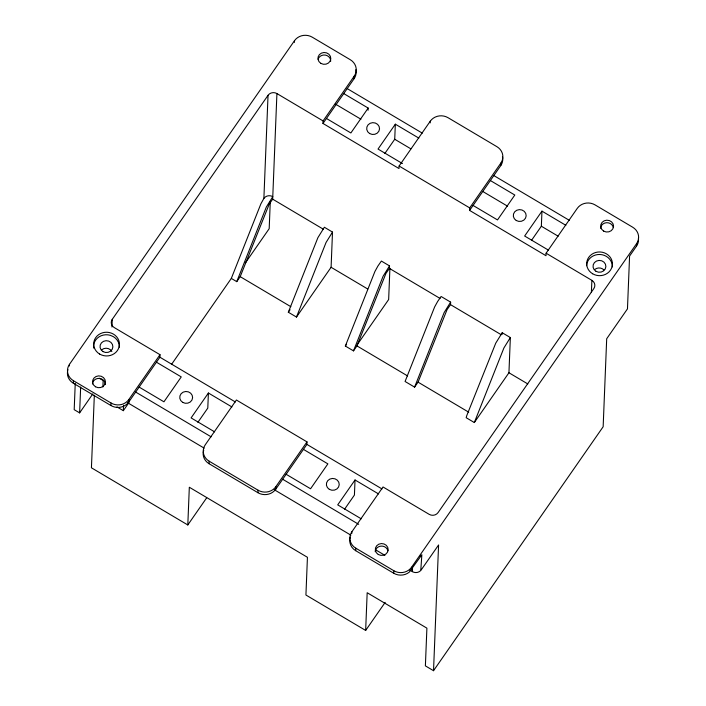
<?xml version="1.0" encoding="UTF-8"?>
<svg xmlns="http://www.w3.org/2000/svg" width="706" height="706" viewBox="0 0 706 706"><rect width="100%" height="100%" fill="white"/><g stroke="black" fill="none" stroke-linecap="round" stroke-linejoin="round"><path stroke-width="1.06" d="M294.437 42.386L294.499 40.701A12.884 11.861 2.3 0 1 312.281 37.189L350.3 59.728A12.884 11.861 2.3 0 1 354.235 76.124L354.13 78.64L322.977 123.453L398.996 168.54L399.102 166.025L430.254 121.22A12.884 11.861 2.3 0 1 448.036 117.699L496.918 146.689A12.884 11.861 2.3 0 1 500.854 163.095L500.757 165.601L469.605 210.414L545.994 255.722L546.091 253.207L577.252 208.394A12.884 11.861 2.3 0 1 595.034 204.881L632.673 227.208A12.884 11.861 2.3 0 1 636.609 243.605L636.512 246.12L629.584 256.075L627.466 308.875L606.692 338.748L603.153 426.751L433.528 670.7L425.383 665.873L426.901 628.155L367.173 592.731L365.655 630.44L305.927 595.017L307.437 557.299L189.323 487.246L187.805 524.964L91.427 467.796L94.339 395.192M69.426 365.982L69.488 364.305L294.499 40.701M322.977 123.453L323.074 120.938L276.92 93.563A6.442 5.93 2.3 0 0 268.033 95.319L112.254 319.35A6.442 5.93 2.3 0 0 114.222 327.549L160.006 354.703L159.909 357.218L128.748 402.023A12.884 11.861 2.3 0 1 110.966 405.544L73.327 383.217L73.424 380.702A12.884 11.861 2.3 0 1 69.488 364.305M75.251 383.261L74.192 409.665L79.619 412.886L92.839 393.877M79.619 412.886L80.66 387.02M102.899 386.976L103.164 380.508L99.387 378.266M111.945 327.037L112.254 319.35M110.966 405.544L111.071 403.029L73.424 380.702M117.002 406.93L123.329 410.68L123.55 405.297M128.748 402.023L128.854 399.508L160.006 354.703M231.895 406.947L208.402 393.013L207.793 408.094L197.901 422.32M209.082 463.727L209.179 461.212A12.884 11.861 2.3 0 1 205.243 444.815L236.395 400.011L307.004 441.885L306.898 444.401L275.746 489.205A12.884 11.861 2.3 0 1 257.964 492.726L209.082 463.727A12.884 11.861 2.3 0 1 203.725 450.128M171.523 364.411L231.312 278.42L260.885 203.849L263.885 198.412L268.033 95.319M257.964 492.726L258.061 490.211L209.179 461.212M270.274 201.739L269.189 228.682L245.273 263.082M231.312 278.42L236.748 281.641L240.208 276.655L269.215 204.14L272.675 199.163L276.92 93.563M275.746 489.205L275.843 486.69L307.004 441.885M331.096 267.283L332.508 232.08L324.363 227.244L317.903 237.657L288.33 312.237L296.476 317.065L331.096 267.283L367.747 289.019M368.091 110.224L368.179 108.071L343.743 93.58M351.8 533.454L351.87 531.777L383.023 486.972L429.177 514.347A6.442 5.93 2.3 0 0 438.073 512.591L593.852 288.56A6.442 5.93 2.3 0 0 591.875 280.361L546.091 253.207M378.522 493.909L355.03 479.974L354.421 495.065L344.528 509.282M409.551 569.945L412.383 571.631A6.442 5.93 2.3 0 0 420.776 570.492L421.853 554.766L409.339 572.081A12.884 11.861 2.3 0 1 393.719 573.237L355.7 550.689L355.806 548.183A12.884 11.861 2.3 0 1 351.87 531.777M389.421 268.404L389.527 265.897L381.381 261.061L377.913 266.038L374.921 271.475L345.349 346.046L353.494 350.882L356.954 345.905L385.961 273.39L389.421 268.404L440.067 298.444M384.832 153.484L394.725 139.258L395.334 124.177L418.826 138.111M389.906 268.289L388.653 299.538L357.183 344.793M393.719 573.237L393.816 570.722L355.806 548.183M430.183 122.897L430.254 121.22M412.383 571.631L412.516 568.392M433.528 670.7L438.585 544.979L421.244 569.857M450.525 304.648L450.622 302.133L441.109 296.485L437.649 301.471L434.649 306.907L405.076 381.478L414.59 387.117L418.058 382.14L447.066 309.625L450.525 304.648L501.172 334.688M469.605 210.414L469.702 207.899L500.854 163.095M502.142 334.406L502.213 332.729L510.359 337.556L508.938 372.759L474.326 422.541L466.181 417.714L466.745 415.657L495.753 343.142L502.213 332.729M531.459 240.446L541.352 226.22L541.961 211.138L565.841 225.302M591.39 292.434L591.875 280.361M411.492 569.716L411.598 567.209L636.609 243.605M236.748 281.641L266.321 207.07L272.781 196.647A6.442 5.93 2.3 0 0 263.885 198.412M296.476 317.065L326.048 242.493L332.508 232.08M353.494 350.882L383.067 276.311L389.527 265.897M414.59 387.117L444.162 312.546L450.622 302.133M474.326 422.541L503.899 347.97L510.359 337.556M323.074 120.938L354.235 76.124M123.329 410.68L128.995 402.535M368.179 108.071L350.873 132.966L326.437 118.467M208.402 393.013L191.097 417.908L214.589 431.843M395.334 124.177L378.028 149.063L402.455 163.563M288.33 312.237L290.06 309.74M187.805 524.964L206.69 497.809M345.349 346.046L346.602 344.237M355.03 479.974L337.715 504.869L361.216 518.804M541.961 211.138L524.646 236.025L548.536 250.198M365.655 630.44L385.167 602.386M347.211 88.603L422.294 133.134M493.829 175.565L569.283 220.307M490.37 180.542L514.806 195.032L497.501 219.928L473.064 205.437M335.324 104.029L360.934 119.217M394.725 139.258L410.848 148.825M482.913 191.564L507.561 206.178M541.352 226.22L558.172 236.201M399.102 166.025L469.702 207.899M272.675 199.163L323.322 229.203M508.938 372.759L527.814 383.949M240.208 276.655L290.854 306.695M356.954 345.905L407.6 375.936M418.058 382.14L468.705 412.18M159.909 357.218L235.354 401.97M306.898 444.401L381.981 488.931M156.441 362.196L181.248 376.907L163.942 401.802L139.135 387.091M303.439 449.378L327.875 463.868L310.569 488.764L286.133 474.273M135.676 392.068L211.12 436.82M282.674 479.25L358.692 524.337M127.477 402.649L204.184 448.151M274.246 489.699L350.882 535.157M375.486 549.745L384.946 555.357M92.451 384.011A6.442 5.93 2.3 0 1 99.167 378.39A6.442 5.93 2.3 0 1 105.318 384.611M101.796 349.752A6.442 5.93 2.3 0 1 111.857 351.456M73.327 383.217A12.884 11.861 2.3 0 1 67.388 372.662M67.485 371.63A12.884 11.861 2.3 0 1 67.97 369.617M93.677 348.076A12.884 11.861 2.3 0 1 110.33 335.324L113.375 336.656A12.884 11.861 2.3 0 1 119.314 347.211M275.843 486.69A12.884 11.861 2.3 0 1 258.061 490.211M318.124 59.11A6.442 5.93 2.3 0 1 325.387 55.094A6.442 5.93 2.3 0 1 330.699 61.228M355.842 69.718A12.884 11.861 2.3 0 1 354.13 78.64M128.854 399.508A12.884 11.861 2.3 0 1 111.071 403.029M502.469 156.679A12.884 11.861 2.3 0 1 500.757 165.601M411.598 567.209A12.884 11.861 2.3 0 1 393.816 570.722M600.577 228.329A6.442 5.93 2.3 0 1 606.454 222.717A6.442 5.93 2.3 0 1 613.302 227.385M375.204 551.704A6.442 5.93 2.3 0 1 381.072 546.1A6.442 5.93 2.3 0 1 387.921 550.768M586.58 265.73A12.884 11.861 2.3 0 1 600.012 254.487A12.884 11.861 2.3 0 1 612.314 266.93M594.796 269.471A6.442 5.93 2.3 0 1 603.895 269.895M638.418 238.213A12.884 11.861 2.3 0 1 636.512 246.12M355.7 550.689A12.884 11.861 2.3 0 1 349.761 540.134M349.858 539.11A12.884 11.861 2.3 0 1 350.344 537.09M421.385 555.41A6.442 5.93 2.3 0 1 420.149 556.443M95.522 386.773A6.442 5.93 2.3 0 0 105.423 382.096A6.442 5.93 2.3 0 0 96.016 376.519A6.442 5.93 2.3 0 0 95.522 386.773M182.713 402.385A6.442 5.93 2.3 0 0 192.606 397.707A6.442 5.93 2.3 0 0 183.198 392.13A6.442 5.93 2.3 0 0 182.713 402.385M102.988 351.588A6.442 5.93 2.3 0 0 112.881 346.911A6.442 5.93 2.3 0 0 103.482 341.333A6.442 5.93 2.3 0 0 102.988 351.588M369.644 133.549A6.442 5.93 2.3 0 0 379.537 128.871A6.442 5.93 2.3 0 0 370.129 123.294A6.442 5.93 2.3 0 0 369.644 133.549M99.625 354.05A12.884 11.861 2.3 0 0 119.42 344.696A12.884 11.861 2.3 0 0 100.605 333.541A12.884 11.861 2.3 0 0 99.625 354.05M320.903 63.39A6.442 5.93 2.3 0 0 330.796 58.713A6.442 5.93 2.3 0 0 321.398 53.135A6.442 5.93 2.3 0 0 320.903 63.39M603.656 231.091A6.442 5.93 2.3 0 0 613.549 226.414A6.442 5.93 2.3 0 0 604.142 220.837A6.442 5.93 2.3 0 0 603.656 231.091M595.988 271.307A6.442 5.93 2.3 0 0 605.88 266.63A6.442 5.93 2.3 0 0 596.473 261.052A6.442 5.93 2.3 0 0 595.988 271.307M378.275 554.475A6.442 5.93 2.3 0 0 388.168 549.798A6.442 5.93 2.3 0 0 378.76 544.211A6.442 5.93 2.3 0 0 378.275 554.475M592.625 273.769A12.884 11.861 2.3 0 0 612.42 264.415A12.884 11.861 2.3 0 0 593.605 253.26A12.884 11.861 2.3 0 0 592.625 273.769M329.331 489.346A6.442 5.93 2.3 0 0 339.233 484.669A6.442 5.93 2.3 0 0 329.826 479.092A6.442 5.93 2.3 0 0 329.331 489.346M516.262 220.51A6.442 5.93 2.3 0 0 526.164 215.833A6.442 5.93 2.3 0 0 516.757 210.256A6.442 5.93 2.3 0 0 516.262 220.51"/></g></svg>
